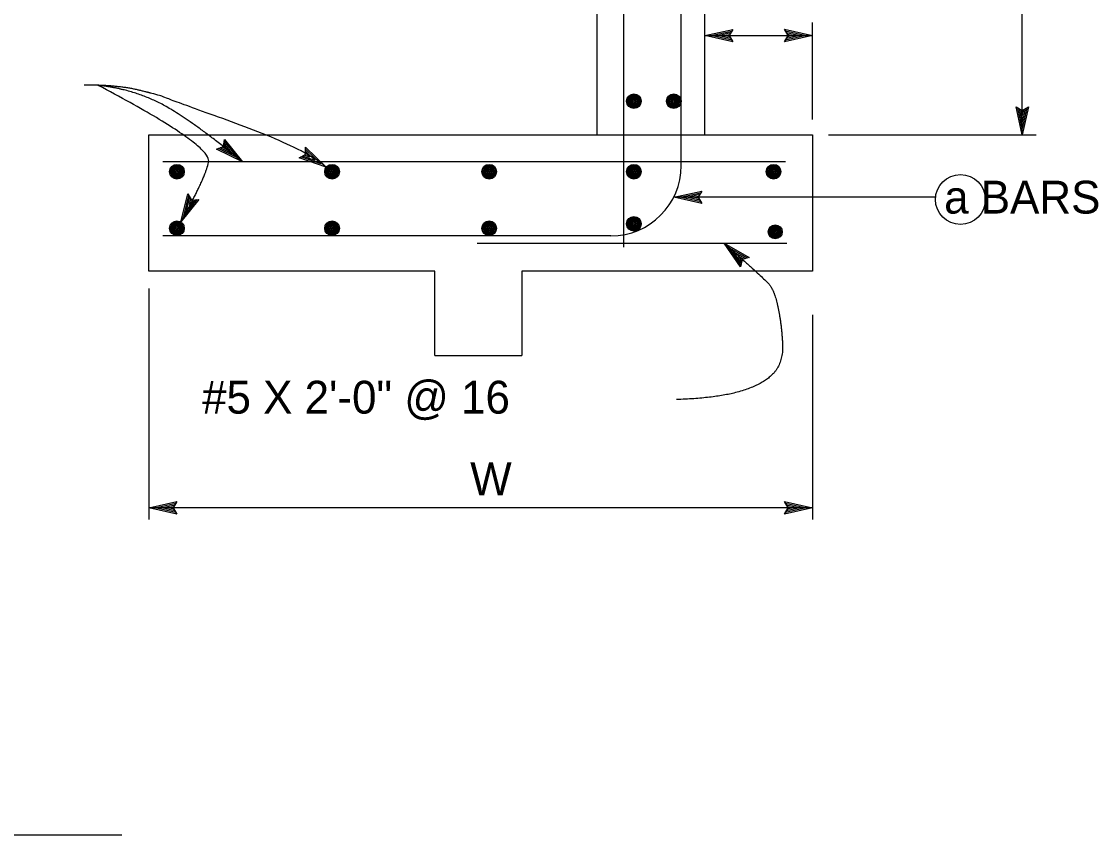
# Model space of a CAD drawing. Extents: x -894 to 866, y -472 to 714.
# Drawn here: x -360.1 to -133.5, y 216.1 to 389.5 of the extents above; entities that cross this region are included whole.
import ezdxf

# ---------------------------------------------------------------- set-up
doc = ezdxf.new("R2010")
doc.units = 0
for name, color, linetype in [('str_Concrete-A', 7, 'Continuous'), ('str_Reinforcement-A', 7, 'Continuous'), ('str_Reinforcement-B', 7, 'Continuous'), ('str_Reinforcement-C', 7, 'Continuous'), ('str_Text-A', 7, 'Continuous')]:
    doc.layers.add(name, color=color, linetype=linetype)

msp = doc.modelspace()

# ---------------------------------------------------------------- linework, layer by layer
at = {"layer": 'str_Concrete-A'}
for p, q in [((-237.48, 579.27), (-237.48, 365.27)), ((-214.48, 365.27), (-214.48, 579.27)), ((-332.98, 336.27), (-332.98, 365.27)), ((-332.98, 365.27), (-191.48, 365.27)), ((-191.48, 365.27), (-191.48, 336.27)), ((-271.98, 336.27), (-332.98, 336.27)), ((-271.98, 318.27), (-271.98, 336.27)), ((-191.48, 336.27), (-253.48, 336.27)), ((-253.48, 336.27), (-253.48, 318.27)), ((-271.98, 318.27), (-253.48, 318.27))]:
    msp.add_line(p, q, dxfattribs=at)
at = {"layer": 'str_Reinforcement-A'}
for centre, radius in [((-229.57, 372.48), 1.56), ((-221.08, 372.48), 1.56), ((-229.57, 372.48), 1.37), ((-229.57, 372.48), 1.19), ((-229.57, 372.48), 1), ((-229.57, 372.48), 0.812), ((-229.57, 372.48), 0.625), ((-229.57, 372.48), 0.437), ((-229.57, 372.48), 0.187), ((-221.08, 372.48), 1.37), ((-221.08, 372.48), 1.19), ((-221.08, 372.48), 1), ((-221.08, 372.48), 0.812), ((-221.08, 372.48), 0.625), ((-221.08, 372.48), 0.437), ((-221.08, 372.48), 0.187), ((-326.96, 357.44), 1.56), ((-326.96, 357.44), 1.37), ((-326.96, 357.44), 1.19), ((-326.96, 357.44), 1), ((-326.96, 357.44), 0.812), ((-293.9, 357.44), 1.56), ((-293.9, 357.44), 1.37), ((-293.9, 357.44), 1.19), ((-293.9, 357.44), 1), ((-293.9, 357.44), 0.812), ((-260.42, 357.44), 1.56), ((-260.42, 357.44), 1.56), ((-260.42, 357.44), 1.37), ((-260.42, 357.44), 1.37), ((-260.42, 357.44), 1.19), ((-260.42, 357.44), 1.19), ((-260.42, 357.44), 1), ((-260.42, 357.44), 1), ((-260.42, 357.44), 0.812), ((-260.42, 357.44), 0.812), ((-229.57, 357.44), 1.56), ((-229.57, 357.44), 1.37), ((-229.57, 357.44), 1.19), ((-229.57, 357.44), 1), ((-229.57, 357.44), 0.812), ((-199.81, 357.44), 1.56), ((-199.81, 357.44), 1.37), ((-199.81, 357.44), 1.19), ((-199.81, 357.44), 1), ((-199.81, 357.44), 0.812), ((-326.96, 357.44), 0.625), ((-326.96, 357.44), 0.437), ((-326.96, 357.44), 0.187), ((-293.9, 357.44), 0.625), ((-293.9, 357.44), 0.437), ((-293.9, 357.44), 0.187), ((-260.42, 357.44), 0.625), ((-260.42, 357.44), 0.625), ((-260.42, 357.44), 0.437), ((-260.42, 357.44), 0.437), ((-260.42, 357.44), 0.187), ((-260.42, 357.44), 0.187), ((-229.57, 357.44), 0.625), ((-229.57, 357.44), 0.437), ((-229.57, 357.44), 0.187), ((-199.81, 357.44), 0.625), ((-199.81, 357.44), 0.437), ((-199.81, 357.44), 0.187), ((-326.96, 345.39), 1.56), ((-293.9, 345.39), 1.56), ((-260.42, 345.39), 1.56), ((-260.42, 345.39), 1.56), ((-229.57, 346.33), 1.56), ((-229.57, 346.33), 1.37), ((-229.57, 346.33), 1.19), ((-229.57, 346.33), 1), ((-229.57, 346.33), 0.812), ((-229.57, 346.33), 0.625), ((-326.96, 345.39), 1.37), ((-326.96, 345.39), 1.19), ((-326.96, 345.39), 1), ((-326.96, 345.39), 0.812), ((-326.96, 345.39), 0.625), ((-326.96, 345.39), 0.437), ((-326.96, 345.39), 0.187), ((-293.9, 345.39), 1.37), ((-293.9, 345.39), 1.19), ((-293.9, 345.39), 1), ((-293.9, 345.39), 0.812), ((-293.9, 345.39), 0.625), ((-293.9, 345.39), 0.437), ((-293.9, 345.39), 0.187), ((-260.42, 345.39), 1.37), ((-260.42, 345.39), 1.37), ((-260.42, 345.39), 1.19), ((-260.42, 345.39), 1.19), ((-260.42, 345.39), 1), ((-260.42, 345.39), 1), ((-260.42, 345.39), 0.812), ((-260.42, 345.39), 0.812), ((-260.42, 345.39), 0.625), ((-260.42, 345.39), 0.625), ((-260.42, 345.39), 0.437), ((-260.42, 345.39), 0.437), ((-260.42, 345.39), 0.187), ((-260.42, 345.39), 0.187), ((-229.57, 346.33), 0.437), ((-229.57, 346.33), 0.187), ((-199.45, 344.62), 1.49), ((-199.45, 344.62), 1.32), ((-199.45, 344.62), 1.14), ((-199.45, 344.62), 0.957), ((-199.45, 344.62), 0.777), ((-199.45, 344.62), 0.598), ((-199.45, 344.62), 0.418), ((-199.45, 344.62), 0.179)]:
    msp.add_circle(centre, radius, dxfattribs=at)
at = {"layer": 'str_Reinforcement-B'}
for p, q in [((-197.24, 359.52), (-329.98, 359.52)), ((-262.95, 342.24), (-196.98, 342.24))]:
    msp.add_line(p, q, dxfattribs=at)
at = {"layer": 'str_Reinforcement-C'}
for p, q in [((-231.72, 341.36), (-231.72, 574.54)), ((-219.48, 358.76), (-219.48, 574.54)), ((-234.48, 343.76), (-329.98, 343.76))]:
    msp.add_line(p, q, dxfattribs=at)
msp.add_arc((-234.48, 358.76), 15, 270, 0, dxfattribs=at)
at = {"layer": 'str_Text-A'}
for p, q in [((-146.8, 365.27), (-146.8, 500.68)), ((-214.48, 386.46), (-208.48, 387.79)), ((-208.48, 387.79), (-209.28, 386.46)), ((-208.48, 387.79), (-208.48, 387.79)), ((-196.68, 386.46), (-197.48, 387.8)), ((-197.48, 387.8), (-197.48, 387.8)), ((-197.48, 387.8), (-191.48, 386.46)), ((-191.48, 368.58), (-191.48, 389.22)), ((-214.48, 386.46), (-191.48, 386.46)), ((-208.48, 385.12), (-214.48, 386.46)), ((-214.48, 386.46), (-214.48, 386.46)), ((-208.69, 385.48), (-213.1, 386.46)), ((-213.09, 386.47), (-208.71, 387.43)), ((-211.71, 386.46), (-208.89, 387.09)), ((-208.93, 385.84), (-211.71, 386.46)), ((-210.33, 386.46), (-209.12, 386.73)), ((-209.1, 386.18), (-210.33, 386.46)), ((-209.28, 386.46), (-208.48, 385.12)), ((-191.48, 386.46), (-197.48, 385.13)), ((-197.48, 385.13), (-196.68, 386.46)), ((-197.26, 387.45), (-192.86, 386.46)), ((-192.87, 386.46), (-197.24, 385.49)), ((-194.24, 386.46), (-197.06, 385.84)), ((-197.03, 387.09), (-194.24, 386.46)), ((-196.85, 386.74), (-195.62, 386.47)), ((-195.62, 386.47), (-196.83, 386.2)), ((-191.48, 386.46), (-191.48, 386.46)), ((-208.48, 385.12), (-208.48, 385.12)), ((-197.48, 385.13), (-197.48, 385.13)), ((-146.8, 365.27), (-148.13, 371.27)), ((-148.13, 371.27), (-148.13, 371.27)), ((-148.13, 371.27), (-146.8, 370.47)), ((-146.8, 366.66), (-147.77, 371.04)), ((-146.8, 368.04), (-147.42, 370.86)), ((-146.8, 369.42), (-147.06, 370.63)), ((-146.8, 370.47), (-145.46, 371.27)), ((-145.46, 371.27), (-146.8, 365.27)), ((-145.81, 371.06), (-146.8, 366.65)), ((-146.17, 370.82), (-146.8, 368.04)), ((-146.52, 370.65), (-146.8, 369.42)), ((-145.46, 371.27), (-145.46, 371.27)), ((-188.09, 365.27), (-143.85, 365.27)), ((-146.8, 365.27), (-146.8, 365.27)), ((-318.52, 362.25), (-317.06, 362.79)), ((-316.24, 362.13), (-317.35, 362.68)), ((-317.06, 362.79), (-316.85, 364.34)), ((-317.03, 363.12), (-316.24, 362.13)), ((-316.95, 363.5), (-315.16, 361.27)), ((-316.9, 363.93), (-314.08, 360.4)), ((-316.85, 364.34), (-316.85, 364.34)), ((-316.85, 364.34), (-313.01, 359.54)), ((-299.57, 361.12), (-299.55, 362.68)), ((-299.55, 362.68), (-299.55, 362.68)), ((-299.55, 362.68), (-295.13, 358.41)), ((-313.01, 359.54), (-318.52, 362.25)), ((-318.52, 362.25), (-318.52, 362.25)), ((-314.09, 360.41), (-318.11, 362.39)), ((-315.16, 361.27), (-317.76, 362.55)), ((-300.94, 360.4), (-299.57, 361.12)), ((-295.13, 358.41), (-300.94, 360.4)), ((-300.94, 360.4), (-300.94, 360.4)), ((-296.32, 359.13), (-300.56, 360.59)), ((-297.49, 359.85), (-300.22, 360.79)), ((-298.67, 360.57), (-299.84, 360.97)), ((-299.57, 361.45), (-298.67, 360.57)), ((-299.55, 362.26), (-296.31, 359.13)), ((-299.54, 361.84), (-297.49, 359.85)), ((-313.01, 359.54), (-313.01, 359.54)), ((-295.13, 358.41), (-295.13, 358.41)), ((-326.13, 346.75), (-324.66, 352.71)), ((-322.27, 351.53), (-326.13, 346.75)), ((-325.52, 347.99), (-324.45, 352.34)), ((-322.69, 351.49), (-325.52, 347.98)), ((-324.91, 349.22), (-324.21, 352.03)), ((-323.11, 351.44), (-324.91, 349.22)), ((-324.66, 352.71), (-324.66, 352.71)), ((-324.66, 352.71), (-323.83, 351.41)), ((-324.29, 350.46), (-324, 351.66)), ((-323.5, 351.44), (-324.29, 350.46)), ((-323.83, 351.41), (-322.27, 351.53)), ((-322.27, 351.53), (-322.27, 351.53)), ((-221.09, 351.99), (-215.09, 353.32)), ((-165.15, 351.99), (-221.09, 351.99)), ((-215.09, 350.65), (-221.09, 351.99)), ((-221.09, 351.99), (-221.09, 351.99)), ((-215.3, 351.01), (-219.71, 351.99)), ((-219.7, 352), (-215.32, 352.96)), ((-218.32, 351.99), (-215.5, 352.62)), ((-215.54, 351.37), (-218.32, 351.99)), ((-216.94, 351.99), (-215.73, 352.26)), ((-215.71, 351.71), (-216.94, 351.99)), ((-215.09, 353.32), (-215.89, 351.99)), ((-215.89, 351.99), (-215.09, 350.65)), ((-215.09, 353.32), (-215.09, 353.32)), ((-215.09, 350.65), (-215.09, 350.65)), ((-326.13, 346.75), (-326.13, 346.75)), ((-206.84, 337.19), (-210.35, 342.24)), ((-210.35, 342.24), (-210.35, 342.24)), ((-210.35, 342.24), (-205.03, 339.16)), ((-206.76, 337.6), (-209.33, 341.31)), ((-209.32, 341.3), (-205.45, 339.05)), ((-206.69, 338.02), (-208.32, 340.37)), ((-208.32, 340.37), (-205.81, 338.92)), ((-206.58, 338.4), (-207.3, 339.43)), ((-207.3, 339.43), (-206.23, 338.81)), ((-206.52, 338.72), (-206.84, 337.19)), ((-205.03, 339.16), (-206.52, 338.72)), ((-205.03, 339.16), (-205.03, 339.16)), ((-206.84, 337.19), (-206.84, 337.19)), ((-332.98, 332.56), (-332.98, 283.29)), ((-191.48, 326.9), (-191.48, 283.29)), ((-332.98, 285.79), (-326.98, 287.12)), ((-326.98, 284.45), (-332.98, 285.79)), ((-332.98, 285.79), (-332.98, 285.79)), ((-191.48, 285.79), (-332.98, 285.79)), ((-327.19, 284.81), (-331.6, 285.79)), ((-331.59, 285.79), (-327.21, 286.76)), ((-330.21, 285.79), (-327.39, 286.42)), ((-327.43, 285.17), (-330.21, 285.79)), ((-328.83, 285.79), (-327.62, 286.06)), ((-327.6, 285.51), (-328.83, 285.79)), ((-326.98, 287.12), (-327.78, 285.79)), ((-327.78, 285.79), (-326.98, 284.45)), ((-326.98, 287.12), (-326.98, 287.12)), ((-196.68, 285.79), (-197.48, 287.13)), ((-197.48, 287.13), (-197.48, 287.13)), ((-197.48, 287.13), (-191.48, 285.79)), ((-191.48, 285.79), (-197.48, 284.46)), ((-197.48, 284.46), (-196.68, 285.79)), ((-197.26, 286.78), (-192.86, 285.79)), ((-192.87, 285.79), (-197.24, 284.82)), ((-194.24, 285.79), (-197.06, 285.17)), ((-197.03, 286.42), (-194.24, 285.79)), ((-196.85, 286.07), (-195.62, 285.79)), ((-195.62, 285.79), (-196.83, 285.53)), ((-191.48, 285.79), (-191.48, 285.79)), ((-326.98, 284.45), (-326.98, 284.45)), ((-197.48, 284.46), (-197.48, 284.46)), ((-482.72, 216.09), (-338.69, 216.09))]:
    msp.add_line(p, q, dxfattribs=at)
msp.add_circle((-159.99, 351.52), 5.32, dxfattribs=at)
for points in [[(-295.1, 358.39), (-299.7, 362.41), (-328.98, 373), (-330.56, 373.72), (-339.5, 375.92), (-346.76, 375.92)], [(-312.98, 359.52), (-324.59, 369.04), (-336.64, 375.08), (-343.72, 375.85)], [(-326.13, 346.75), (-320.9, 356.02), (-319.51, 363.08), (-343.72, 375.85)], [(-210.35, 342.24), (-202.06, 334.89), (-199.66, 332.24), (-198.15, 325.17), (-197.65, 316.83), (-202.06, 312.03), (-212.03, 309.13), (-220.49, 308.88)]]:
    msp.add_open_spline(points, degree=2, dxfattribs=at)

# ---------------------------------------------------------------- texts
for s, p in [('a BARS', (-163.45, 348.52)), ('#5 X 2\'-0" @ 16', (-321.61, 305.87)), ('W', (-264.46, 288.45))]:
    msp.add_text(s, height=7, dxfattribs=at).set_placement(p)

doc.saveas('drawing.dxf')
